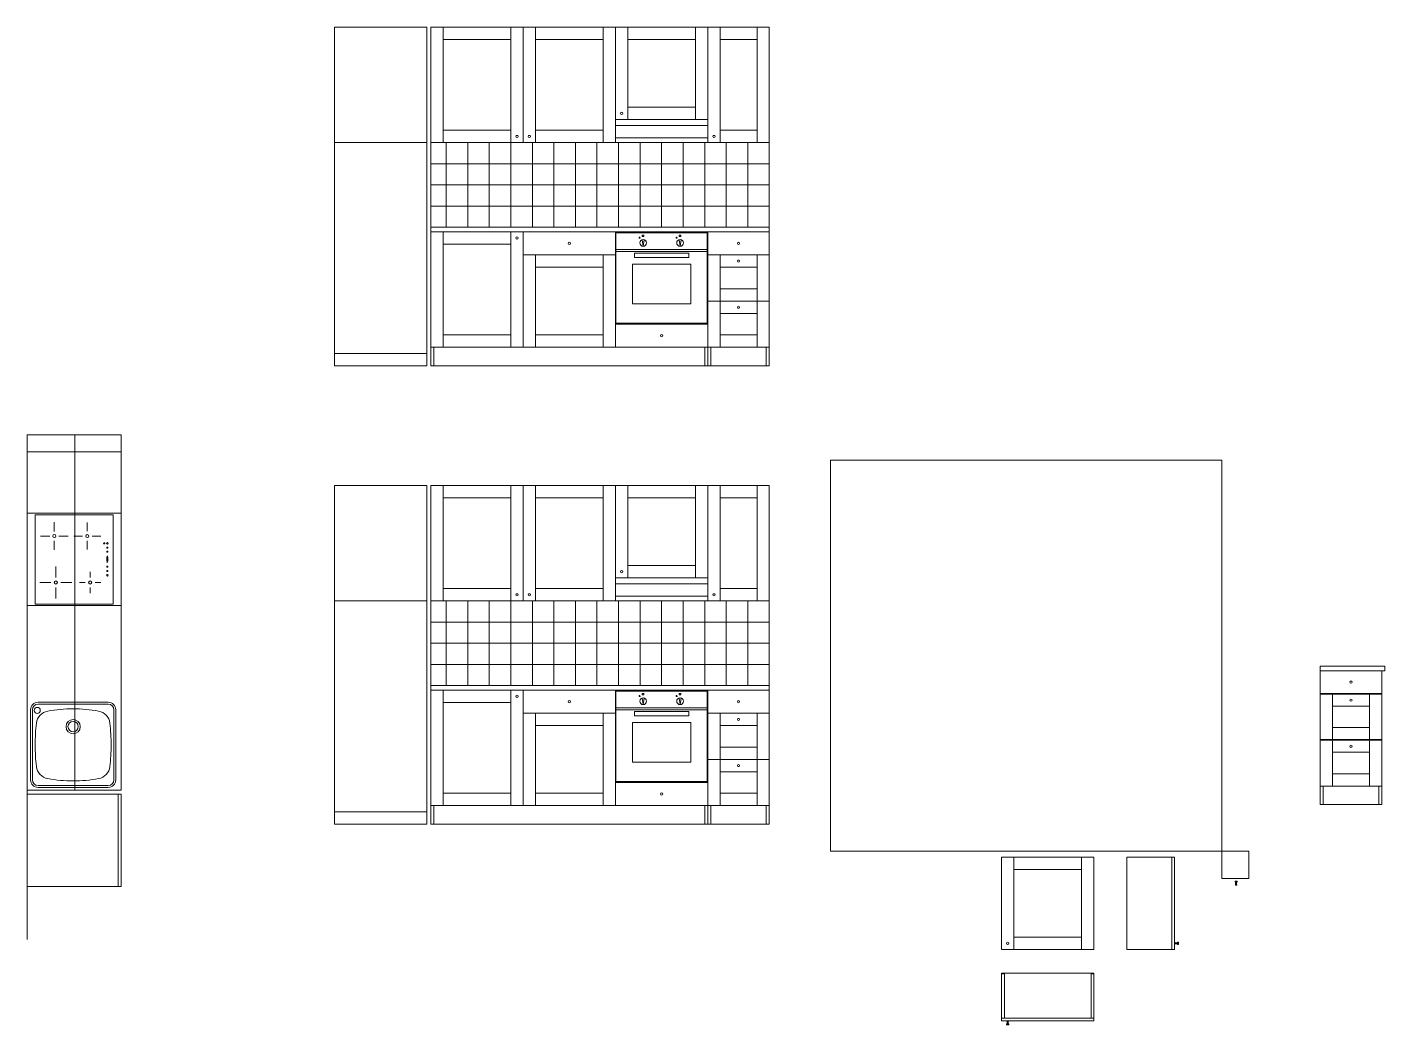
# Model space of a CAD drawing. Header units: metres. Extents: x -30.9 to 24.7, y -10.3 to 6.8.
# Drawn here: x -30.88 to -22.06, y -0.01 to 6.47 of the extents above; entities that cross this region are included whole.
import ezdxf

# ---------------------------------------------------------------- set-up
doc = ezdxf.new("R2010")
doc.units = ezdxf.units.M
doc.header["$MEASUREMENT"] = 0
doc.header["$XCLIPFRAME"] = 0
doc.layers.add('__', color=7, linetype='Continuous')
for name, color, linetype, lineweight in [('A-FURN-BATH_Num_Penna__251_Num_Penna__251_Num_Penna__2_Num_Penna__251_Num_Penna__251_Num_Penna__251_Num_Penna__251_Num_Penna__251_Num_Penna__251', 251, 'Continuous', 18), ('A-FURN_Num_Penna__251_Num_Penna__251_Num_Penna__2_Num_Penna__251_Num_Penna__251_Num_Penna__251_Num_Penna__251_Num_Penna__251_Num_Penna__251', 251, 'Continuous', 18), ('A-FURN_Num_Penna__252_Num_Penna__252_Num_Penna__3_Num_Penna__252_Num_Penna__252_Num_Penna__252_Num_Penna__252_Num_Penna__252_Num_Penna__252', 252, 'Continuous', 18), ('A-FURN_Num_Penna__8_Num_Penna__8_Num_Penna__8_Num_Penna__8_Num_Penna__8_Num_Penna__8_Num_Penna__8_Num_Penna__8', 8, 'Continuous', 18), ('A-SECT-PATT_Num_Penna__6_Num_Penna__6_Num_Penna__6_Num_Penna__6_Num_Penna__6_Num_Penna__6_Num_Penna__3_Num_Penna__3', 3, 'Continuous', 18), ('A-SECT-PATT_Num_Penna__6_Num_Penna__6_Num_Penna__6_Num_Penna__6_Num_Penna__6_Num_Penna__6_Num_Penna__5_Num_Penna__5', 5, 'Continuous', 18), ('A-SECT-PATT_Num_Penna__6_Num_Penna__6_Num_Penna__6_Num_Penna__6_Num_Penna__6_Num_Penna__6_Num_Penna__6_Num_Penna__6', 6, 'Continuous', 18), ('AA - pareti sezionate_Num_Penna__7_Num_Penna__7_Num_Penna__7_Num_Penna__7_Num_Penna__7_Num_Penna__7_Num_Penna__7_Num_Penna__7', 7, 'Continuous', 18), ('J-arredo_Num_Penna__8_Num_Penna__8_Num_Penna__8_Num_Penna__8_Num_Penna__8_Num_Penna__8_Num_Penna__8_Num_Penna__8', 8, 'Continuous', 18), ('PDF16_Geometry_Num_Penna__5_Num_Penna__5_Num_Penna__5_Num_Penna__5_Num_Penna__5_Num_Penna__5_Num_Penna__5_Num_Penna__5', 5, 'Continuous', 18), ('PDF16_Geometry_Num_Penna__6_Num_Penna__6_Num_Penna__3_Num_Penna__3_Num_Penna__3_Num_Penna__3_Num_Penna__3_Num_Penna__3', 3, 'Continuous', 18), ('PDF16_Geometry_Num_Penna__6_Num_Penna__6_Num_Penna__6_Num_Penna__6_Num_Penna__6_Num_Penna__6_Num_Penna__6_Num_Penna__6', 6, 'Continuous', 18)]:
    doc.layers.add(name, color=color, linetype=linetype, lineweight=lineweight)
picture_1 = doc.add_image_def('image1.jpg', size_in_pixel=(500, 500))
picture_2 = doc.add_image_def('image2.jpg', size_in_pixel=(500, 500))

msp = doc.modelspace()

# ---------------------------------------------------------------- linework, layer by layer
at = {"layer": 'A-FURN-BATH_Num_Penna__251_Num_Penna__251_Num_Penna__2_Num_Penna__251_Num_Penna__251_Num_Penna__251_Num_Penna__251_Num_Penna__251_Num_Penna__251', "color": 251, "linetype": 'Continuous', "lineweight": 18}
for p, q in [((-30.8596, 2.0369), (-30.8596, 1.5797)), ((-30.8474, 2.0368), (-30.8474, 1.5797)), ((-30.8108, 2.0848), (-30.3545, 2.0848)), ((-30.8108, 2.0726), (-30.3545, 2.0726)), ((-30.3179, 2.0383), (-30.3179, 1.5797)), ((-30.3057, 2.036), (-30.3057, 1.5797)), ((-30.8815, 1.5126), (-30.2715, 1.5126)), ((-30.8108, 1.5431), (-30.3545, 1.5431)), ((-30.8108, 1.5309), (-30.3545, 1.5309)), ((-30.8815, 1.4876), (-30.2715, 1.4876))]:
    msp.add_line(p, q, dxfattribs=at)
for centre, radius in [((-30.816, 2.0313), 0.0198), ((-30.5826, 1.9262), 0.0464), ((-30.5826, 1.9262), 0.0336)]:
    msp.add_circle(centre, radius, dxfattribs=at)
for centre, radius, start, end in [((-30.8108, 2.036), 0.0488, 90.00195, 180.00195), ((-30.8108, 2.036), 0.0366, 90.00195, 180.00195), ((-30.5826, 1.1271), 0.915, 90, 100.38124), ((-30.5826, 1.1271), 0.915, 79.61876, 90), ((-30.3545, 2.036), 0.0488, 0.00195, 90.00195), ((-30.3545, 2.036), 0.0366, 0.00195, 90.00195), ((-29.4639, 1.8079), 1.3652, 174.08223, 180.00097), ((-30.731, 1.9371), 0.0915, 100.38124, 172.77), ((-30.4342, 1.9371), 0.0915, 7.23, 79.61876), ((-31.7014, 1.8079), 1.3652, 359.99903, 5.91777), ((-29.4639, 1.8078), 1.3652, 179.99903, 185.91777), ((-31.7014, 1.8078), 1.3652, 354.08223, 0.00097), ((-30.731, 1.6786), 0.0915, 187.23, 259.61876), ((-30.5826, 2.4886), 0.915, 259.61876, 270), ((-30.5826, 2.4886), 0.915, 270, 280.38124), ((-30.4342, 1.6786), 0.0915, 280.38124, 352.77), ((-30.8108, 1.5797), 0.0488, 180, 270), ((-30.8108, 1.5797), 0.0366, 180, 270), ((-30.3545, 1.5797), 0.0488, 270, 0), ((-30.3545, 1.5797), 0.0366, 270, 0)]:
    msp.add_arc(centre, radius, start, end, dxfattribs=at)
at = {"layer": 'A-FURN_Num_Penna__251_Num_Penna__251_Num_Penna__2_Num_Penna__251_Num_Penna__251_Num_Penna__251_Num_Penna__251_Num_Penna__251_Num_Penna__251', "color": 251, "linetype": 'Continuous', "lineweight": 18}
for p, q in [((-30.2715, 3.8226), (-30.8815, 3.8226)), ((-30.2715, 1.5126), (-30.2715, 3.8226)), ((-30.2715, 3.7126), (-30.8815, 3.7126)), ((-30.8302, 2.7226), (-30.8302, 3.3026)), ((-30.8302, 3.3026), (-30.3229, 3.3026)), ((-30.3229, 3.3026), (-30.3229, 2.7226)), ((-30.705, 3.1946), (-30.705, 3.2546)), ((-30.4906, 3.196), (-30.4906, 3.2522)), ((-30.7351, 3.1645), (-30.7951, 3.1645)), ((-30.705, 3.1344), (-30.705, 3.0745)), ((-30.6749, 3.1645), (-30.6149, 3.1645)), ((-30.5223, 3.1643), (-30.5786, 3.1643)), ((-30.4906, 3.1325), (-30.4906, 3.0763)), ((-30.4589, 3.1643), (-30.4027, 3.1643)), ((-30.3635, 3.0867), (-30.3635, 3.0933)), ((-30.3635, 3.0933), (-30.3568, 3.0933)), ((-30.3568, 3.0933), (-30.3568, 3.0867)), ((-30.3643, 3.0328), (-30.3565, 3.0328)), ((-30.3642, 3.0012), (-30.3642, 3.0268)), ((-30.3642, 3.0268), (-30.3568, 3.0268)), ((-30.3568, 3.0012), (-30.3642, 3.0012)), ((-30.3568, 3.0867), (-30.3635, 3.0867)), ((-30.3635, 3.0594), (-30.3635, 3.0661)), ((-30.3635, 3.0661), (-30.3568, 3.0661)), ((-30.3568, 3.0594), (-30.3635, 3.0594)), ((-30.3604, 3.0288), (-30.3604, 3.0364)), ((-30.3568, 3.0661), (-30.3568, 3.0594)), ((-30.3568, 3.0268), (-30.3568, 3.0012)), ((-30.6954, 2.8956), (-30.6954, 2.9668)), ((-30.4718, 2.8949), (-30.4718, 2.9324)), ((-30.3635, 2.9618), (-30.3635, 2.9685)), ((-30.3635, 2.9685), (-30.3568, 2.9685)), ((-30.3568, 2.9618), (-30.3635, 2.9618)), ((-30.3635, 2.9341), (-30.3635, 2.9408)), ((-30.3635, 2.9408), (-30.3568, 2.9408)), ((-30.3568, 2.9341), (-30.3635, 2.9341)), ((-30.3609, 2.9903), (-30.3609, 2.9981)), ((-30.3568, 2.9685), (-30.3568, 2.9618)), ((-30.3568, 2.9408), (-30.3568, 2.9341)), ((-30.7282, 2.8628), (-30.7994, 2.8628)), ((-30.6954, 2.8301), (-30.6954, 2.7589)), ((-30.6627, 2.8628), (-30.5915, 2.8628)), ((-30.5039, 2.8628), (-30.5414, 2.8628)), ((-30.4718, 2.8307), (-30.4718, 2.7932)), ((-30.4397, 2.8628), (-30.4023, 2.8628)), ((-30.3229, 2.7226), (-30.8302, 2.7226)), ((-30.2895, 0.8876), (-30.2895, 1.4876)), ((-30.2715, 0.8876), (-30.2715, 1.4876)), ((-30.8815, 0.8876), (-30.2715, 0.8876))]:
    msp.add_line(p, q, dxfattribs=at)
for centre, radius in [((-30.705, 3.1645), 0.0101), ((-30.4906, 3.1643), 0.0101), ((-30.3806, 3.1173), 0.00389), ((-30.3601, 3.1173), 0.00521), ((-30.3601, 2.9099), 0.00521), ((-30.6954, 2.8628), 0.0101), ((-30.4718, 2.8628), 0.0101)]:
    msp.add_circle(centre, radius, dxfattribs=at)
at = {"layer": 'A-FURN_Num_Penna__252_Num_Penna__252_Num_Penna__3_Num_Penna__252_Num_Penna__252_Num_Penna__252_Num_Penna__252_Num_Penna__252_Num_Penna__252', "color": 252, "linetype": 'Continuous', "lineweight": 18}
for p, q in [((-30.5715, 1.5126), (-30.5715, 3.8226)), ((-30.8815, 3.3126), (-30.2715, 3.3126)), ((-30.8815, 2.7126), (-30.2715, 2.7126))]:
    msp.add_line(p, q, dxfattribs=at)
at = {"layer": 'A-FURN_Num_Penna__8_Num_Penna__8_Num_Penna__8_Num_Penna__8_Num_Penna__8_Num_Penna__8_Num_Penna__8_Num_Penna__8', "color": 8, "linetype": 'Continuous', "lineweight": 18}
for p, q in [((-30.8815, 2.7426), (-30.8815, 3.8226)), ((-30.8815, 2.7426), (-30.8815, 2.0826)), ((-30.8815, 1.3026), (-30.8815, 2.0826))]:
    msp.add_line(p, q, dxfattribs=at)
at = {"layer": 'A-SECT-PATT_Num_Penna__6_Num_Penna__6_Num_Penna__6_Num_Penna__6_Num_Penna__6_Num_Penna__6_Num_Penna__3_Num_Penna__3', "color": 3, "linetype": 'Continuous', "lineweight": 18}
for p, q in [((-22.4793, 2.1417), (-22.4793, 2.1377)), ((-22.0793, 2.1417), (-22.0793, 2.1377))]:
    msp.add_line(p, q, dxfattribs=at)
at = {"layer": 'A-SECT-PATT_Num_Penna__6_Num_Penna__6_Num_Penna__6_Num_Penna__6_Num_Penna__6_Num_Penna__6_Num_Penna__5_Num_Penna__5', "color": 5, "linetype": 'Continuous', "lineweight": 18}
for centre in [(-22.2793, 2.2157), (-22.2793, 2.0987), (-22.2793, 1.7987)]:
    msp.add_circle(centre, 0.007, dxfattribs=at)
at = {"layer": 'A-SECT-PATT_Num_Penna__6_Num_Penna__6_Num_Penna__6_Num_Penna__6_Num_Penna__6_Num_Penna__6_Num_Penna__6_Num_Penna__6', "color": 6, "linetype": 'Continuous', "lineweight": 18}
for p, q in [((-28.8839, 6.4713), (-28.8839, 4.2713)), ((-28.2839, 6.4713), (-28.8839, 6.4713)), ((-28.2839, 6.4713), (-28.2839, 4.2713)), ((-28.2589, 6.4713), (-26.0589, 6.4713)), ((-28.2589, 6.4713), (-28.2589, 5.7213)), ((-28.1789, 6.4713), (-28.1789, 5.7213)), ((-27.7389, 6.4713), (-27.7389, 5.7213)), ((-27.6589, 6.4713), (-27.6589, 5.7213)), ((-27.5789, 6.4713), (-27.5789, 5.7213)), ((-27.1389, 6.4713), (-27.1389, 5.7213)), ((-27.0589, 6.4713), (-27.0589, 5.7213)), ((-26.9789, 6.4713), (-26.9789, 5.8713)), ((-26.5389, 6.4713), (-26.5389, 5.8713)), ((-26.4589, 6.4713), (-26.4589, 5.7213)), ((-26.3789, 6.4713), (-26.3789, 5.7213)), ((-26.1389, 6.4713), (-26.1389, 5.7213)), ((-26.0589, 6.4713), (-26.0589, 4.2713)), ((-28.1789, 6.3913), (-27.7389, 6.3913)), ((-27.5789, 6.3913), (-27.1389, 6.3913)), ((-26.9789, 6.3913), (-26.5389, 6.3913)), ((-26.3789, 6.3913), (-26.1389, 6.3913)), ((-26.9789, 5.9513), (-26.5389, 5.9513)), ((-27.0589, 5.8713), (-26.4589, 5.8713)), ((-27.0589, 5.8313), (-26.4589, 5.8313)), ((-28.1789, 5.8013), (-27.7389, 5.8013)), ((-27.5789, 5.8013), (-27.1389, 5.8013)), ((-27.0589, 5.7513), (-26.4589, 5.7513)), ((-26.3789, 5.8013), (-26.1389, 5.8013)), ((-28.2839, 5.7213), (-28.8839, 5.7213)), ((-28.2589, 5.7213), (-26.0589, 5.7213)), ((-28.2589, 5.7213), (-28.2589, 5.1713)), ((-28.1589, 5.7213), (-28.1589, 5.1713)), ((-28.0189, 5.7213), (-28.0189, 5.1713)), ((-27.8789, 5.7213), (-27.8789, 5.1713)), ((-27.7389, 5.7213), (-27.7389, 5.1713)), ((-27.5989, 5.7213), (-27.5989, 5.1713)), ((-27.4589, 5.7213), (-27.4589, 5.1713)), ((-27.3189, 5.7213), (-27.3189, 5.1713)), ((-27.1789, 5.7213), (-27.1789, 5.1713)), ((-27.0389, 5.7213), (-27.0389, 5.1713)), ((-26.8989, 5.7213), (-26.8989, 5.1713)), ((-26.7589, 5.7213), (-26.7589, 5.1713)), ((-26.6189, 5.7213), (-26.6189, 5.1713)), ((-26.4789, 5.7213), (-26.4789, 5.1713)), ((-26.3389, 5.7213), (-26.3389, 5.1713)), ((-26.1989, 5.7213), (-26.1989, 5.1713)), ((-26.0589, 5.5838), (-28.2589, 5.5838)), ((-26.0589, 5.4463), (-28.2589, 5.4463)), ((-26.0589, 5.3088), (-28.2589, 5.3088)), ((-26.0589, 5.1713), (-28.2589, 5.1713)), ((-28.2589, 5.1713), (-28.2589, 4.3913)), ((-26.0589, 5.1413), (-28.2589, 5.1413)), ((-28.1789, 5.1413), (-28.1789, 4.3913)), ((-27.7389, 5.1413), (-27.7389, 4.3913)), ((-27.6589, 5.1413), (-27.6589, 4.3913)), ((-27.0589, 5.1413), (-27.0589, 4.3913)), ((-27.0559, 5.1358), (-26.4619, 5.1358)), ((-27.0559, 5.1358), (-27.0559, 4.5468)), ((-26.8842, 5.1198), (-26.8741, 5.1198)), ((-26.8842, 5.1112), (-26.8842, 5.1198)), ((-26.8741, 5.1198), (-26.8741, 5.1112)), ((-26.8589, 5.1713), (-26.0589, 5.1713)), ((-26.6443, 5.1198), (-26.6342, 5.1198)), ((-26.6443, 5.1112), (-26.6443, 5.1198)), ((-26.6342, 5.1198), (-26.6342, 5.1112)), ((-26.4619, 5.1358), (-26.4619, 4.5468)), ((-26.4589, 5.1413), (-26.4589, 4.2713)), ((-27.7389, 5.0613), (-28.1789, 5.0613)), ((-26.8788, 5.0476), (-26.8855, 5.0901)), ((-26.8741, 5.1112), (-26.8842, 5.1112)), ((-26.8788, 5.0476), (-26.8722, 5.0901)), ((-26.639, 5.0476), (-26.6456, 5.0901)), ((-26.6342, 5.1112), (-26.6443, 5.1112)), ((-26.639, 5.0476), (-26.6323, 5.0901)), ((-27.0589, 4.9913), (-27.6589, 4.9913)), ((-27.5789, 4.9913), (-27.5789, 4.3913)), ((-27.1389, 4.9913), (-27.1389, 4.3913)), ((-27.0559, 5.0258), (-26.4619, 5.0258)), ((-27.0559, 5.0128), (-26.4619, 5.0128)), ((-26.9356, 5.0022), (-26.5822, 5.0022)), ((-26.9356, 4.9737), (-26.9356, 5.0022)), ((-26.5822, 4.9737), (-26.9356, 4.9737)), ((-26.5822, 5.0022), (-26.5822, 4.9737)), ((-26.0589, 4.9913), (-26.4589, 4.9913)), ((-26.3789, 4.9913), (-26.3789, 4.3913)), ((-26.1389, 4.9913), (-26.1389, 4.3913)), ((-27.1389, 4.9113), (-27.5789, 4.9113)), ((-26.9487, 4.9317), (-26.5691, 4.9317)), ((-26.9487, 4.6734), (-26.9487, 4.9317)), ((-26.5691, 4.9317), (-26.5691, 4.6734)), ((-26.1389, 4.9113), (-26.3789, 4.9113)), ((-26.1389, 4.7713), (-26.3789, 4.7713)), ((-26.4589, 4.6913), (-26.0589, 4.6913)), ((-26.5691, 4.6734), (-26.9487, 4.6734)), ((-26.1389, 4.6113), (-26.3789, 4.6113)), ((-26.4589, 4.5413), (-27.0589, 4.5413)), ((-27.0559, 4.5468), (-26.4619, 4.5468)), ((-27.7389, 4.4713), (-28.1789, 4.4713)), ((-27.1389, 4.4713), (-27.5789, 4.4713)), ((-26.1389, 4.4713), (-26.3789, 4.4713)), ((-28.2839, 4.3513), (-28.8839, 4.3513)), ((-26.0589, 4.3913), (-28.2589, 4.3913)), ((-28.2589, 4.3913), (-28.2589, 4.2713)), ((-28.2389, 4.3913), (-28.2389, 4.2713)), ((-26.4789, 4.3913), (-26.4789, 4.2713)), ((-26.4389, 4.3913), (-26.4389, 4.2713)), ((-26.0789, 4.3913), (-26.0789, 4.2713)), ((-28.2839, 4.2713), (-28.8839, 4.2713)), ((-26.0589, 4.2713), (-28.2589, 4.2713)), ((-28.8839, 3.4932), (-28.8839, 1.2932)), ((-28.2839, 3.4932), (-28.8839, 3.4932)), ((-28.2839, 3.4932), (-28.2839, 1.2932)), ((-28.2589, 3.4932), (-26.0589, 3.4932)), ((-28.2589, 3.4932), (-28.2589, 2.7432)), ((-28.1789, 3.4932), (-28.1789, 2.7432)), ((-27.7389, 3.4932), (-27.7389, 2.7432)), ((-27.6589, 3.4932), (-27.6589, 2.7432)), ((-27.5789, 3.4932), (-27.5789, 2.7432)), ((-27.1389, 3.4932), (-27.1389, 2.7432)), ((-27.0589, 3.4932), (-27.0589, 2.7432)), ((-26.9789, 3.4932), (-26.9789, 2.8932)), ((-26.5389, 3.4932), (-26.5389, 2.8932)), ((-26.4589, 3.4932), (-26.4589, 2.7432)), ((-26.3789, 3.4932), (-26.3789, 2.7432)), ((-26.1389, 3.4932), (-26.1389, 2.7432)), ((-26.0589, 3.4932), (-26.0589, 1.2932)), ((-28.1789, 3.4132), (-27.7389, 3.4132)), ((-27.5789, 3.4132), (-27.1389, 3.4132)), ((-26.9789, 3.4132), (-26.5389, 3.4132)), ((-26.3789, 3.4132), (-26.1389, 3.4132)), ((-26.9789, 2.9732), (-26.5389, 2.9732)), ((-28.1789, 2.8232), (-27.7389, 2.8232)), ((-27.5789, 2.8232), (-27.1389, 2.8232)), ((-27.0589, 2.8932), (-26.4589, 2.8932)), ((-27.0589, 2.8531), (-26.4589, 2.8531)), ((-26.3789, 2.8232), (-26.1389, 2.8232)), ((-28.2839, 2.7432), (-28.8839, 2.7432)), ((-28.2589, 2.7432), (-26.0589, 2.7432)), ((-28.2589, 2.7432), (-28.2589, 2.1932)), ((-28.1589, 2.7432), (-28.1589, 2.1932)), ((-28.0189, 2.7432), (-28.0189, 2.1932)), ((-27.8789, 2.7432), (-27.8789, 2.1932)), ((-27.7389, 2.7432), (-27.7389, 2.1932)), ((-27.5989, 2.7432), (-27.5989, 2.1932)), ((-27.4589, 2.7432), (-27.4589, 2.1932)), ((-27.3189, 2.7432), (-27.3189, 2.1932)), ((-27.1789, 2.7432), (-27.1789, 2.1932)), ((-27.0589, 2.7731), (-26.4589, 2.7731)), ((-27.0389, 2.7432), (-27.0389, 2.1932)), ((-26.8989, 2.7432), (-26.8989, 2.1932)), ((-26.7589, 2.7432), (-26.7589, 2.1932)), ((-26.6189, 2.7432), (-26.6189, 2.1932)), ((-26.4789, 2.7432), (-26.4789, 2.1932)), ((-26.3389, 2.7432), (-26.3389, 2.1932)), ((-26.1989, 2.7432), (-26.1989, 2.1932)), ((-26.0589, 2.6057), (-28.2589, 2.6057)), ((-26.0589, 2.4682), (-28.2589, 2.4682)), ((-26.0589, 2.3307), (-28.2589, 2.3307)), ((-22.4793, 2.3197), (-22.0593, 2.3197)), ((-22.4793, 2.3197), (-22.4793, 2.1417)), ((-22.0593, 2.3197), (-22.0593, 2.2897)), ((-22.0593, 2.2897), (-22.4793, 2.2897)), ((-22.0793, 2.2897), (-22.0793, 2.1417)), ((-26.0589, 2.1932), (-28.2589, 2.1932)), ((-28.2589, 2.1932), (-28.2589, 1.4132)), ((-26.0589, 2.1632), (-28.2589, 2.1632)), ((-28.1789, 2.1632), (-28.1789, 1.4132)), ((-27.7389, 2.1632), (-27.7389, 1.4132)), ((-27.6589, 2.1632), (-27.6589, 1.4132)), ((-27.0589, 2.1632), (-27.0589, 1.4132)), ((-27.0559, 2.1577), (-26.4619, 2.1577)), ((-27.0559, 2.1577), (-27.0559, 1.5687)), ((-26.8842, 2.1417), (-26.8741, 2.1417)), ((-26.8842, 2.133), (-26.8842, 2.1417)), ((-26.8741, 2.133), (-26.8842, 2.133)), ((-26.8741, 2.1417), (-26.8741, 2.133)), ((-26.8589, 2.1932), (-26.0589, 2.1932)), ((-26.6443, 2.1417), (-26.6342, 2.1417)), ((-26.6443, 2.133), (-26.6443, 2.1417)), ((-26.6342, 2.133), (-26.6443, 2.133)), ((-26.6342, 2.1417), (-26.6342, 2.133)), ((-26.4619, 2.1577), (-26.4619, 1.5687)), ((-26.4589, 2.1632), (-26.4589, 1.2932)), ((-22.0793, 2.1417), (-22.4793, 2.1417)), ((-22.0793, 2.1377), (-22.4793, 2.1377)), ((-22.4793, 2.1377), (-22.4793, 1.4197)), ((-22.3993, 2.1377), (-22.3993, 1.8417)), ((-22.1593, 2.1377), (-22.1593, 1.8417)), ((-22.0793, 2.1377), (-22.0793, 1.4197)), ((-27.7389, 2.0832), (-28.1789, 2.0832)), ((-27.0559, 2.0477), (-26.4619, 2.0477)), ((-27.0559, 2.0347), (-26.4619, 2.0347)), ((-26.8788, 2.0695), (-26.8855, 2.112)), ((-26.8788, 2.0695), (-26.8722, 2.112)), ((-26.639, 2.0695), (-26.6456, 2.112)), ((-26.639, 2.0695), (-26.6323, 2.112)), ((-22.1593, 2.0597), (-22.3993, 2.0597)), ((-27.0589, 2.0132), (-27.6589, 2.0132)), ((-27.5789, 2.0132), (-27.5789, 1.4132)), ((-27.1389, 2.0132), (-27.1389, 1.4132)), ((-26.9487, 1.9535), (-26.5691, 1.9535)), ((-26.9487, 1.6953), (-26.9487, 1.9535)), ((-26.9356, 2.0241), (-26.5822, 2.0241)), ((-26.9356, 1.9956), (-26.9356, 2.0241)), ((-26.5822, 1.9956), (-26.9356, 1.9956)), ((-26.5822, 2.0241), (-26.5822, 1.9956)), ((-26.5691, 1.9535), (-26.5691, 1.6953)), ((-26.0589, 2.0132), (-26.4589, 2.0132)), ((-26.3789, 2.0132), (-26.3789, 1.4132)), ((-26.1389, 2.0132), (-26.1389, 1.4132)), ((-27.1389, 1.9332), (-27.5789, 1.9332)), ((-26.1389, 1.9332), (-26.3789, 1.9332)), ((-22.1593, 1.9197), (-22.3993, 1.9197)), ((-26.1389, 1.7932), (-26.3789, 1.7932)), ((-22.4793, 1.8417), (-22.0793, 1.8417)), ((-22.4793, 1.8377), (-22.0793, 1.8377)), ((-22.3993, 1.8377), (-22.3993, 1.5397)), ((-22.1593, 1.8377), (-22.1593, 1.5397)), ((-26.5691, 1.6953), (-26.9487, 1.6953)), ((-26.4589, 1.7132), (-26.0589, 1.7132)), ((-22.1593, 1.7597), (-22.3993, 1.7597)), ((-26.1389, 1.6332), (-26.3789, 1.6332)), ((-22.1593, 1.6197), (-22.3993, 1.6197)), ((-26.4589, 1.5632), (-27.0589, 1.5632)), ((-27.0559, 1.5687), (-26.4619, 1.5687)), ((-22.0793, 1.5397), (-22.4793, 1.5397)), ((-22.4593, 1.5397), (-22.4593, 1.4197)), ((-22.0993, 1.5397), (-22.0993, 1.4197)), ((-26.0589, 1.4132), (-28.2589, 1.4132)), ((-28.2589, 1.4132), (-28.2589, 1.2932)), ((-28.2389, 1.4132), (-28.2389, 1.2932)), ((-27.7389, 1.4932), (-28.1789, 1.4932)), ((-27.1389, 1.4932), (-27.5789, 1.4932)), ((-26.4789, 1.4132), (-26.4789, 1.2932)), ((-26.4389, 1.4132), (-26.4389, 1.2932)), ((-26.1389, 1.4932), (-26.3789, 1.4932)), ((-26.0789, 1.4132), (-26.0789, 1.2932)), ((-22.0793, 1.4197), (-22.4793, 1.4197)), ((-28.2839, 1.3732), (-28.8839, 1.3732)), ((-28.2839, 1.2932), (-28.8839, 1.2932)), ((-26.0589, 1.2932), (-28.2589, 1.2932)), ((-24.5498, 1.0786), (-23.9498, 1.0786)), ((-24.5498, 1.0786), (-24.5498, 0.4786)), ((-24.4698, 1.0786), (-24.4698, 0.4786)), ((-24.0298, 1.0786), (-24.0298, 0.4786)), ((-23.9498, 1.0786), (-23.9498, 0.4786)), ((-24.4698, 0.9986), (-24.0298, 0.9986)), ((-24.4698, 0.5586), (-24.0298, 0.5586)), ((-24.5498, 0.4786), (-23.9498, 0.4786))]:
    msp.add_line(p, q, dxfattribs=at)
for centre, radius in [((-27.0189, 5.9113), 0.007), ((-27.6989, 5.7613), 0.007), ((-27.6189, 5.7613), 0.007), ((-26.4189, 5.7613), 0.007), ((-27.6989, 5.1013), 0.007), ((-27.3589, 5.0663), 0.007), ((-26.9017, 5.1034), 0.00318), ((-26.8788, 5.0693), 0.0218), ((-26.6618, 5.1034), 0.00318), ((-26.639, 5.0693), 0.0218), ((-26.2589, 5.0663), 0.007), ((-26.2589, 4.9513), 0.007), ((-26.2589, 4.6513), 0.007), ((-26.7589, 4.4663), 0.007), ((-27.0189, 2.9332), 0.007), ((-27.6989, 2.7832), 0.007), ((-27.6189, 2.7832), 0.007), ((-26.4189, 2.7832), 0.007), ((-27.6989, 2.1232), 0.007), ((-26.9017, 2.1253), 0.00318), ((-26.6618, 2.1253), 0.00318), ((-27.3589, 2.0882), 0.007), ((-26.8788, 2.0912), 0.0218), ((-26.639, 2.0912), 0.0218), ((-26.2589, 2.0882), 0.007), ((-26.2589, 1.9732), 0.007), ((-26.2589, 1.6732), 0.007), ((-26.7589, 1.4882), 0.007), ((-24.5098, 0.5186), 0.007)]:
    msp.add_circle(centre, radius, dxfattribs=at)
at = {"layer": 'AA - pareti sezionate_Num_Penna__7_Num_Penna__7_Num_Penna__7_Num_Penna__7_Num_Penna__7_Num_Penna__7_Num_Penna__7_Num_Penna__7', "color": 7, "linetype": 'Continuous', "lineweight": 18}
msp.add_line((-30.8815, 0.5426), (-30.8815, 3.8226), dxfattribs=at)
at = {"layer": 'J-arredo_Num_Penna__8_Num_Penna__8_Num_Penna__8_Num_Penna__8_Num_Penna__8_Num_Penna__8_Num_Penna__8_Num_Penna__8', "color": 8, "linetype": 'Continuous', "lineweight": 18}
msp.add_line((-30.8814, 1.2826), (-30.8814, 0.5928), dxfattribs=at)
at = {"layer": 'PDF16_Geometry_Num_Penna__5_Num_Penna__5_Num_Penna__5_Num_Penna__5_Num_Penna__5_Num_Penna__5_Num_Penna__5_Num_Penna__5', "color": 5, "linetype": 'Continuous', "lineweight": 18}
for p, q in [((-23.0329, 0.9217), (-23.0329, 0.9178)), ((-23.0329, 0.9217), (-23.0189, 0.9217)), ((-23.0329, 0.9178), (-23.0189, 0.9178)), ((-23.0329, 0.9178), (-23.0289, 0.9134)), ((-23.0304, 0.9003), (-23.0304, 0.8967)), ((-23.0304, 0.9003), (-23.0215, 0.9003)), ((-23.0304, 0.8967), (-23.0215, 0.8967)), ((-23.0289, 0.9134), (-23.0289, 0.9018)), ((-23.0189, 0.9178), (-23.023, 0.9134)), ((-23.023, 0.9134), (-23.023, 0.9018)), ((-23.0215, 0.9003), (-23.0215, 0.8967)), ((-23.0189, 0.9217), (-23.0189, 0.9178)), ((-23.4215, 0.5231), (-23.4252, 0.5231)), ((-23.4252, 0.5231), (-23.4252, 0.5141)), ((-23.4215, 0.5141), (-23.4252, 0.5141)), ((-23.4215, 0.5231), (-23.4215, 0.5141)), ((-23.4085, 0.5216), (-23.42, 0.5216)), ((-23.4085, 0.5156), (-23.42, 0.5156)), ((-23.4041, 0.5256), (-23.4085, 0.5216)), ((-23.4041, 0.5116), (-23.4085, 0.5156)), ((-23.4002, 0.5256), (-23.4041, 0.5256)), ((-23.4041, 0.5256), (-23.4041, 0.5116)), ((-23.4002, 0.5116), (-23.4041, 0.5116)), ((-23.4002, 0.5256), (-23.4002, 0.5116)), ((-24.5054, 0.0136), (-24.5143, 0.0136)), ((-24.5143, 0.0099), (-24.5143, 0.0136)), ((-24.5054, 0.0099), (-24.5143, 0.0099)), ((-24.5128, -0.0031), (-24.5128, 0.0085)), ((-24.5068, -0.0031), (-24.5068, 0.0085)), ((-24.5054, 0.0099), (-24.5054, 0.0136)), ((-24.5168, -0.0075), (-24.5128, -0.0031)), ((-24.5028, -0.0075), (-24.5168, -0.0075)), ((-24.5168, -0.0114), (-24.5168, -0.0075)), ((-24.5028, -0.0114), (-24.5168, -0.0114)), ((-24.5028, -0.0075), (-24.5068, -0.0031)), ((-24.5028, -0.0114), (-24.5028, -0.0075))]:
    msp.add_line(p, q, dxfattribs=at)
for centre, start, end in [((-23.0304, 0.9018), 270, 0), ((-23.0215, 0.9018), 180, 270), ((-23.42, 0.5231), 180, 270), ((-23.42, 0.5141), 90, 180), ((-24.5143, 0.0085), 0, 90), ((-24.5054, 0.0085), 90, 180)]:
    msp.add_arc(centre, 0.00148, start, end, dxfattribs=at)
at = {"layer": 'PDF16_Geometry_Num_Penna__6_Num_Penna__6_Num_Penna__3_Num_Penna__3_Num_Penna__3_Num_Penna__3_Num_Penna__3_Num_Penna__3', "color": 3, "linetype": 'Continuous', "lineweight": 18}
for p, q in [((-24.5453, 0.3236), (-24.5318, 0.3236)), ((-23.9678, 0.3236), (-23.9543, 0.3236))]:
    msp.add_line(p, q, dxfattribs=at)
at = {"layer": 'PDF16_Geometry_Num_Penna__6_Num_Penna__6_Num_Penna__6_Num_Penna__6_Num_Penna__6_Num_Penna__6_Num_Penna__6_Num_Penna__6', "color": 6, "linetype": 'Continuous', "lineweight": 18}
for p, q in [((-23.7352, 0.4786), (-23.7352, 1.0786)), ((-23.7352, 1.0786), (-23.4252, 1.0786)), ((-23.4432, 1.0786), (-23.4432, 0.4786)), ((-23.4252, 1.0786), (-23.4252, 0.4786)), ((-23.7352, 0.4786), (-23.4252, 0.4786)), ((-24.5498, 0.3236), (-24.5453, 0.3236)), ((-24.5498, 0.3236), (-24.5498, 0.0136)), ((-24.5453, 0.3236), (-24.5453, 0.3191)), ((-24.5453, 0.3191), (-24.5318, 0.3191)), ((-24.5318, 0.3236), (-24.5318, 0.0316)), ((-24.5318, 0.3236), (-23.9678, 0.3236)), ((-23.9678, 0.3236), (-23.9678, 0.0316)), ((-23.9543, 0.3191), (-23.9678, 0.3191)), ((-23.9543, 0.3236), (-23.9543, 0.3191)), ((-23.9543, 0.3236), (-23.9498, 0.3236)), ((-23.9498, 0.3236), (-23.9498, 0.0136)), ((-24.5498, 0.0316), (-23.9498, 0.0316)), ((-24.5498, 0.0136), (-23.9498, 0.0136))]:
    msp.add_line(p, q, dxfattribs=at)

# ---------------------------------------------------------------- pictures from other files: only their frames are drawn
at = {"layer": '__', "linetype": 'Continuous', "lineweight": 0}
image = msp.add_image(picture_1, insert=(-23.1185, 1.1162), size_in_units=(2.542, 2.542), rotation=180, dxfattribs=at)
image.dxf.v_pixel = (0, 0.0050841)
image.set_boundary_path([(-0.5, -0.5), (499.5, 499.5)])
image = msp.add_image(picture_2, insert=(-23.1185, 0.9398), size_in_units=(0.1764, 0.1764), dxfattribs=at)
image.set_boundary_path([(-0.5, -0.5), (499.5, 499.5)])

doc.saveas('drawing.dxf')
